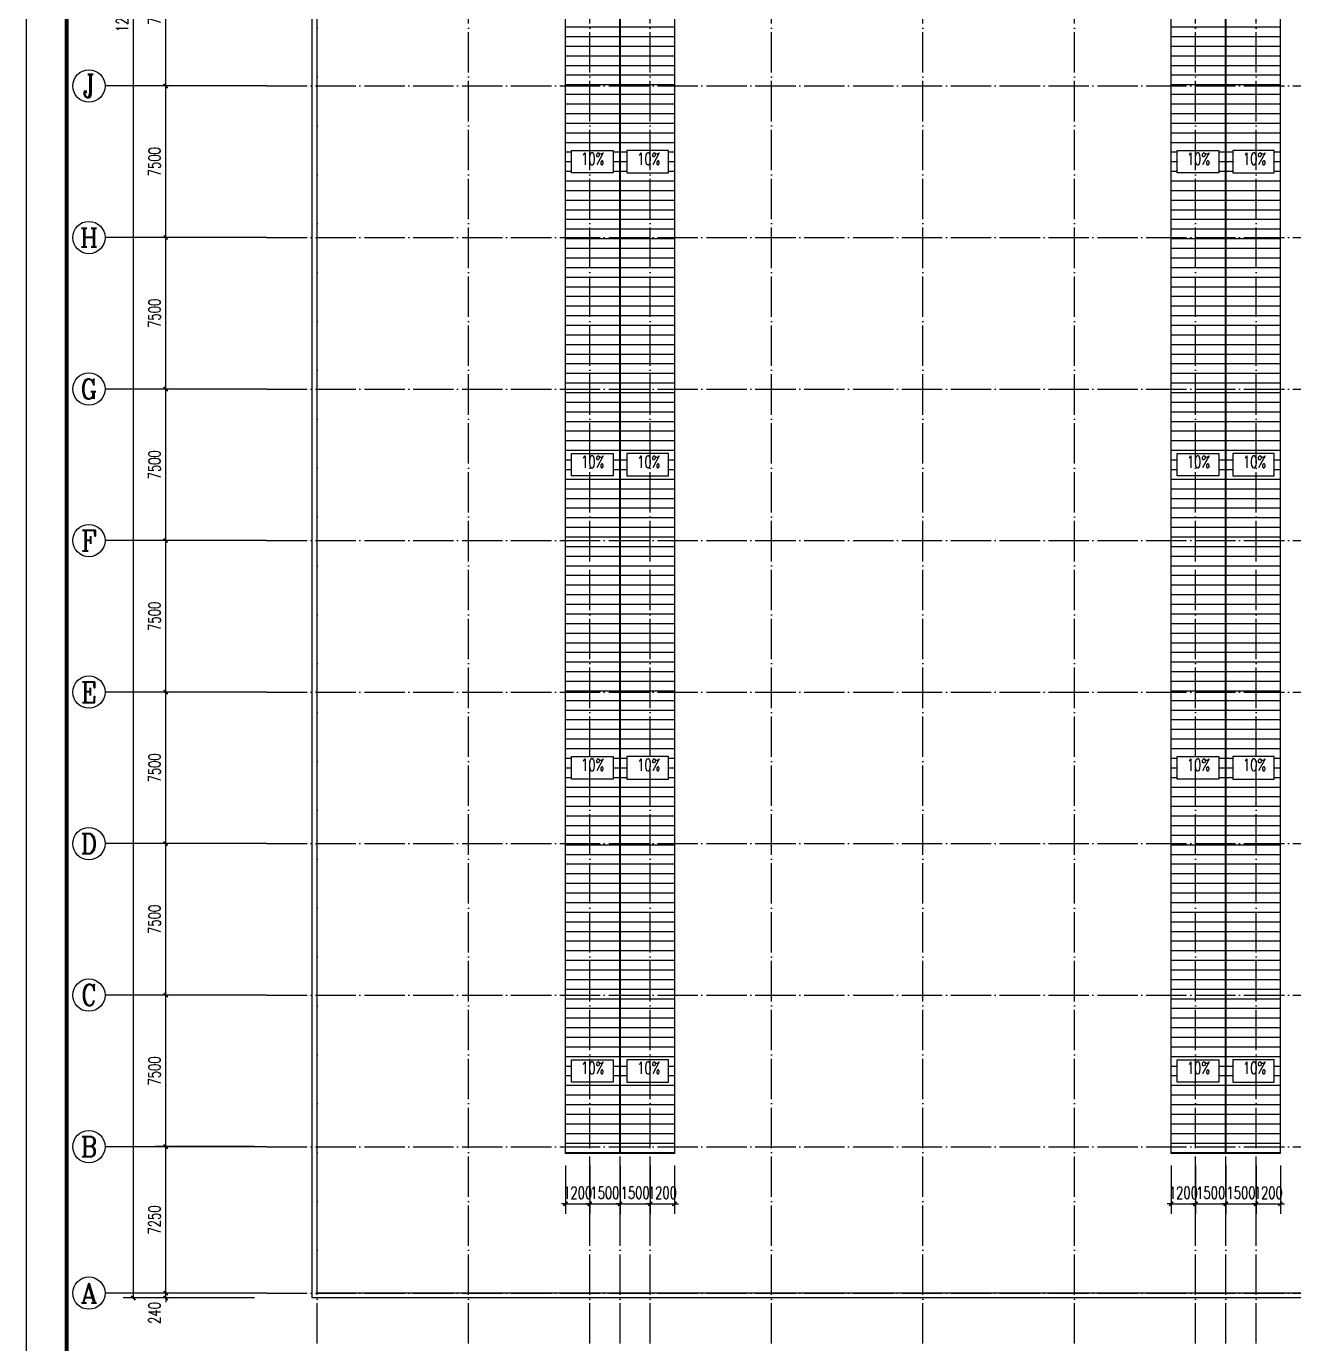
# Model space of a CAD drawing. Extents: x 14095202 to 14511487, y -1430609 to -90420.
# Drawn here: x 14387687 to 14450447, y -983320 to -918118 of the extents above; entities that cross this region are included whole.
import ezdxf
from ezdxf.enums import TextEntityAlignment as Align

# ---------------------------------------------------------------- set-up
doc = ezdxf.new("R2010")
doc.units = 0
doc.header["$LTSCALE"] = 1000
doc.header["$MEASUREMENT"] = 0
doc.linetypes.add('DOTE', pattern=[2.42, 2, -0.2, 0.02, -0.2])
for name, color, linetype in [('AXIS', 3, 'Continuous'), ('AXIS_TEXT', 7, 'Continuous'), ('DOTE', 1, 'DOTE'), ('PUB_DIM', 3, 'Continuous'), ('PUB_TEXT', 7, 'Continuous'), ('TK', 4, 'Continuous'), ('填充', 251, 'Continuous')]:
    doc.layers.add(name, color=color, linetype=linetype)
doc.styles.add('_TCH_AXIS', font='COMPLEX', dxfattribs={"bigfont": 'GBCBIG'})
doc.styles.add('_TCH_DIM', font='SIMPLEX', dxfattribs={"bigfont": 'GBCBIG'})
doc.styles.add('_TCH_DIM_T3', font='SIMPLEX', dxfattribs={"width": 0.705882, "bigfont": 'GBCBIG'})
doc.styles.add('COMPLEX', font='COMPLEX')
doc.dimstyles.new('_TCH_ARCH&&200', dxfattribs={"dimtxt": 595, "dimasz": 200, "dimexe": 500, "dimexo": 600, "dimgap": 252.5, "dimtad": 1, "dimdec": 0, "dimzin": 0, "dimdsep": 46, "dimtxsty": '_TCH_DIM_T3', "dimblk": 'ARCHTICK', "dimcen": 0.09, "dimclrt": 7, "dimazin": 2, "dimtfac": 1, "dimtdec": 0, "dimtix": 1, "dimtmove": 2, "dimatfit": 3, "dimfxl": 0, "dimtolj": 1, "dimtzin": 0, "dimarcsym": 0})

# ---------------------------------------------------------------- blocks, each defined once
blk = doc.blocks.new('GeYuanFrame_66427483', base_point=(20.09, 4.53))
at = {"layer": 'TK'}
blk.add_lwpolyline([(20.09, 4.53), (20.09, 598.53), (1071.09, 598.53), (1071.09, 4.53)], close=True, dxfattribs=at)
at = {"layer": 'TK', "const_width": 1}
blk.add_lwpolyline([(45.09, 588.53), (1061.09, 588.53), (1061.09, 14.53), (45.09, 14.53)], close=True, dxfattribs=at)
blk = doc.blocks.new('_AXISO')
blk.add_circle((0, 0), 0.5)
at = {"layer": 'AXIS_TEXT', "style": 'COMPLEX', "width": 1.041667}
blk.add_attdef('A', text='', height=0.56, dxfattribs=at).set_placement((-0.25, -0.28), (0.25, -0.28), align=Align.FIT)
blk = doc.blocks.new('_ArchTick')
at = {"color": 0, "linetype": 'ByBlock', "const_width": 0.4}
blk.add_lwpolyline([(-0.5, -0.5), (0.5, 0.5)], dxfattribs=at)
blk = doc.blocks.new('*D739')
at = {"layer": 'AXIS', "color": 0, "lineweight": -2}
for p, q in [((14398987, -853580), (14392487, -853580)), ((14392987, -981060), (14392987, -853580)), ((14398987, -981060), (14392487, -981060))]:
    blk.add_line(p, q, dxfattribs=at)
at = {"layer": 'Defpoints', "color": 0}
for p in [(14392987, -853580), (14399587, -853580), (14399587, -981060)]:
    blk.add_point(p, dxfattribs=at)
at = {"layer": 'AXIS', "color": 0, "lineweight": -2, "xscale": 200, "yscale": 200, "zscale": 200}
for p, rotation in [((14392987, -853580), 90), ((14392987, -981060), 270)]:
    blk.add_blockref('_ArchTick', p, dxfattribs=dict(at, rotation=rotation))
at = {"layer": 'AXIS', "color": 7, "insert": (14392437, -917320), "char_height": 595, "attachment_point": 5, "rotation": 90, "style": '_TCH_DIM_T3'}
blk.add_mtext('\\A1;127480', dxfattribs=at)
blk = doc.blocks.new('*D740')
at = {"layer": 'AXIS', "color": 0, "lineweight": -2}
for p, q in [((14394587, -980820), (14394587, -980620)), ((14398987, -980820), (14394087, -980820)), ((14398987, -981060), (14394087, -981060)), ((14394587, -981060), (14394587, -980820)), ((14394587, -981060), (14394587, -981260))]:
    blk.add_line(p, q, dxfattribs=at)
at = {"layer": 'Defpoints', "color": 0}
for p in [(14394587, -980820), (14399587, -980820), (14399587, -981060)]:
    blk.add_point(p, dxfattribs=at)
at = {"layer": 'AXIS', "color": 0, "lineweight": -2, "xscale": 200, "yscale": 200, "zscale": 200}
for p, rotation in [((14394587, -980820), 270), ((14394587, -981060), 90)]:
    blk.add_blockref('_ArchTick', p, dxfattribs=dict(at, rotation=rotation))
at = {"layer": 'AXIS', "color": 7, "insert": (14394037, -981800), "char_height": 595, "attachment_point": 5, "rotation": 90, "style": '_TCH_DIM_T3'}
blk.add_mtext('\\A1;240', dxfattribs=at)
blk = doc.blocks.new('*D741')
at = {"layer": 'AXIS', "color": 0, "lineweight": -2}
for p, q in [((14398987, -973570), (14394087, -973570)), ((14394587, -980820), (14394587, -973570)), ((14398987, -980820), (14394087, -980820))]:
    blk.add_line(p, q, dxfattribs=at)
at = {"layer": 'Defpoints', "color": 0}
for p in [(14394587, -973570), (14399587, -973570), (14399587, -980820)]:
    blk.add_point(p, dxfattribs=at)
at = {"layer": 'AXIS', "color": 0, "lineweight": -2, "xscale": 200, "yscale": 200, "zscale": 200}
for p, rotation in [((14394587, -973570), 90), ((14394587, -980820), 270)]:
    blk.add_blockref('_ArchTick', p, dxfattribs=dict(at, rotation=rotation))
at = {"layer": 'AXIS', "color": 7, "insert": (14394037, -977195), "char_height": 595, "attachment_point": 5, "rotation": 90, "style": '_TCH_DIM_T3'}
blk.add_mtext('\\A1;7250', dxfattribs=at)
blk = doc.blocks.new('*D742')
at = {"layer": 'AXIS', "color": 0, "lineweight": -2}
for p, q in [((14398987, -966070), (14394087, -966070)), ((14394587, -973570), (14394587, -966070)), ((14398987, -973570), (14394087, -973570))]:
    blk.add_line(p, q, dxfattribs=at)
at = {"layer": 'Defpoints', "color": 0}
for p in [(14394587, -966070), (14399587, -966070), (14399587, -973570)]:
    blk.add_point(p, dxfattribs=at)
at = {"layer": 'AXIS', "color": 0, "lineweight": -2, "xscale": 200, "yscale": 200, "zscale": 200}
for p, rotation in [((14394587, -966070), 90), ((14394587, -973570), 270)]:
    blk.add_blockref('_ArchTick', p, dxfattribs=dict(at, rotation=rotation))
at = {"layer": 'AXIS', "color": 7, "insert": (14394037, -969820), "char_height": 595, "attachment_point": 5, "rotation": 90, "style": '_TCH_DIM_T3'}
blk.add_mtext('\\A1;7500', dxfattribs=at)
blk = doc.blocks.new('*D743')
at = {"layer": 'AXIS', "color": 0, "lineweight": -2}
for p, q in [((14398987, -958570), (14394087, -958570)), ((14394587, -966070), (14394587, -958570)), ((14398987, -966070), (14394087, -966070))]:
    blk.add_line(p, q, dxfattribs=at)
at = {"layer": 'Defpoints', "color": 0}
for p in [(14394587, -958570), (14399587, -958570), (14399587, -966070)]:
    blk.add_point(p, dxfattribs=at)
at = {"layer": 'AXIS', "color": 0, "lineweight": -2, "xscale": 200, "yscale": 200, "zscale": 200}
for p, rotation in [((14394587, -958570), 90), ((14394587, -966070), 270)]:
    blk.add_blockref('_ArchTick', p, dxfattribs=dict(at, rotation=rotation))
at = {"layer": 'AXIS', "color": 7, "insert": (14394037, -962320), "char_height": 595, "attachment_point": 5, "rotation": 90, "style": '_TCH_DIM_T3'}
blk.add_mtext('\\A1;7500', dxfattribs=at)
blk = doc.blocks.new('*D744')
at = {"layer": 'AXIS', "color": 0, "lineweight": -2}
for p, q in [((14398987, -951070), (14394087, -951070)), ((14394587, -958570), (14394587, -951070)), ((14398987, -958570), (14394087, -958570))]:
    blk.add_line(p, q, dxfattribs=at)
at = {"layer": 'Defpoints', "color": 0}
for p in [(14394587, -951070), (14399587, -951070), (14399587, -958570)]:
    blk.add_point(p, dxfattribs=at)
at = {"layer": 'AXIS', "color": 0, "lineweight": -2, "xscale": 200, "yscale": 200, "zscale": 200}
for p, rotation in [((14394587, -951070), 90), ((14394587, -958570), 270)]:
    blk.add_blockref('_ArchTick', p, dxfattribs=dict(at, rotation=rotation))
at = {"layer": 'AXIS', "color": 7, "insert": (14394037, -954820), "char_height": 595, "attachment_point": 5, "rotation": 90, "style": '_TCH_DIM_T3'}
blk.add_mtext('\\A1;7500', dxfattribs=at)
blk = doc.blocks.new('*D745')
at = {"layer": 'AXIS', "color": 0, "lineweight": -2}
for p, q in [((14398987, -943570), (14394087, -943570)), ((14394587, -951070), (14394587, -943570)), ((14398987, -951070), (14394087, -951070))]:
    blk.add_line(p, q, dxfattribs=at)
at = {"layer": 'Defpoints', "color": 0}
for p in [(14394587, -943570), (14399587, -943570), (14399587, -951070)]:
    blk.add_point(p, dxfattribs=at)
at = {"layer": 'AXIS', "color": 0, "lineweight": -2, "xscale": 200, "yscale": 200, "zscale": 200}
for p, rotation in [((14394587, -943570), 90), ((14394587, -951070), 270)]:
    blk.add_blockref('_ArchTick', p, dxfattribs=dict(at, rotation=rotation))
at = {"layer": 'AXIS', "color": 7, "insert": (14394037, -947320), "char_height": 595, "attachment_point": 5, "rotation": 90, "style": '_TCH_DIM_T3'}
blk.add_mtext('\\A1;7500', dxfattribs=at)
blk = doc.blocks.new('*D746')
at = {"layer": 'AXIS', "color": 0, "lineweight": -2}
for p, q in [((14398987, -936070), (14394087, -936070)), ((14394587, -943570), (14394587, -936070)), ((14398987, -943570), (14394087, -943570))]:
    blk.add_line(p, q, dxfattribs=at)
at = {"layer": 'Defpoints', "color": 0}
for p in [(14394587, -936070), (14399587, -936070), (14399587, -943570)]:
    blk.add_point(p, dxfattribs=at)
at = {"layer": 'AXIS', "color": 0, "lineweight": -2, "xscale": 200, "yscale": 200, "zscale": 200}
for p, rotation in [((14394587, -936070), 90), ((14394587, -943570), 270)]:
    blk.add_blockref('_ArchTick', p, dxfattribs=dict(at, rotation=rotation))
at = {"layer": 'AXIS', "color": 7, "insert": (14394037, -939820), "char_height": 595, "attachment_point": 5, "rotation": 90, "style": '_TCH_DIM_T3'}
blk.add_mtext('\\A1;7500', dxfattribs=at)
blk = doc.blocks.new('*D747')
at = {"layer": 'AXIS', "color": 0, "lineweight": -2}
for p, q in [((14398987, -928570), (14394087, -928570)), ((14394587, -936070), (14394587, -928570)), ((14398987, -936070), (14394087, -936070))]:
    blk.add_line(p, q, dxfattribs=at)
at = {"layer": 'Defpoints', "color": 0}
for p in [(14394587, -928570), (14399587, -928570), (14399587, -936070)]:
    blk.add_point(p, dxfattribs=at)
at = {"layer": 'AXIS', "color": 0, "lineweight": -2, "xscale": 200, "yscale": 200, "zscale": 200}
for p, rotation in [((14394587, -928570), 90), ((14394587, -936070), 270)]:
    blk.add_blockref('_ArchTick', p, dxfattribs=dict(at, rotation=rotation))
at = {"layer": 'AXIS', "color": 7, "insert": (14394037, -932320), "char_height": 595, "attachment_point": 5, "rotation": 90, "style": '_TCH_DIM_T3'}
blk.add_mtext('\\A1;7500', dxfattribs=at)
blk = doc.blocks.new('*D748')
at = {"layer": 'AXIS', "color": 0, "lineweight": -2}
for p, q in [((14398987, -921070), (14394087, -921070)), ((14394587, -928570), (14394587, -921070)), ((14398987, -928570), (14394087, -928570))]:
    blk.add_line(p, q, dxfattribs=at)
at = {"layer": 'Defpoints', "color": 0}
for p in [(14394587, -921070), (14399587, -921070), (14399587, -928570)]:
    blk.add_point(p, dxfattribs=at)
at = {"layer": 'AXIS', "color": 0, "lineweight": -2, "xscale": 200, "yscale": 200, "zscale": 200}
for p, rotation in [((14394587, -921070), 90), ((14394587, -928570), 270)]:
    blk.add_blockref('_ArchTick', p, dxfattribs=dict(at, rotation=rotation))
at = {"layer": 'AXIS', "color": 7, "insert": (14394037, -924820), "char_height": 595, "attachment_point": 5, "rotation": 90, "style": '_TCH_DIM_T3'}
blk.add_mtext('\\A1;7500', dxfattribs=at)
blk = doc.blocks.new('*D749')
at = {"layer": 'AXIS', "color": 0, "lineweight": -2}
for p, q in [((14398987, -913570), (14394087, -913570)), ((14394587, -921070), (14394587, -913570)), ((14398987, -921070), (14394087, -921070))]:
    blk.add_line(p, q, dxfattribs=at)
at = {"layer": 'Defpoints', "color": 0}
for p in [(14394587, -913570), (14399587, -913570), (14399587, -921070)]:
    blk.add_point(p, dxfattribs=at)
at = {"layer": 'AXIS', "color": 0, "lineweight": -2, "xscale": 200, "yscale": 200, "zscale": 200}
for p, rotation in [((14394587, -913570), 90), ((14394587, -921070), 270)]:
    blk.add_blockref('_ArchTick', p, dxfattribs=dict(at, rotation=rotation))
at = {"layer": 'AXIS', "color": 7, "insert": (14394037, -917320), "char_height": 595, "attachment_point": 5, "rotation": 90, "style": '_TCH_DIM_T3'}
blk.add_mtext('\\A1;7500', dxfattribs=at)
blk = doc.blocks.new('*D800')
at = {"layer": 'AXIS', "color": 0, "lineweight": -2}
for p, q in [((14414387, -974500), (14414387, -976900)), ((14415587, -974500), (14415587, -976900)), ((14414387, -976400), (14414187, -976400)), ((14414387, -976400), (14415587, -976400)), ((14415587, -976400), (14415787, -976400))]:
    blk.add_line(p, q, dxfattribs=at)
at = {"layer": 'Defpoints', "color": 0}
for p in [(14414387, -973900), (14415587, -973900), (14415587, -976400)]:
    blk.add_point(p, dxfattribs=at)
at = {"layer": 'AXIS', "color": 0, "lineweight": -2, "xscale": 200, "yscale": 200, "zscale": 200}
blk.add_blockref('_ArchTick', (14414387, -976400), dxfattribs=at)
at = {"layer": 'AXIS', "color": 0, "lineweight": -2, "xscale": 200, "yscale": 200, "zscale": 200, "rotation": 180}
blk.add_blockref('_ArchTick', (14415587, -976400), dxfattribs=at)
at = {"layer": 'AXIS', "color": 7, "insert": (14414987, -975850), "char_height": 595, "attachment_point": 5, "style": '_TCH_DIM_T3'}
blk.add_mtext('\\A1;1200', dxfattribs=at)
blk = doc.blocks.new('*D801')
at = {"layer": 'AXIS', "color": 0, "lineweight": -2}
for p, q in [((14415587, -974500), (14415587, -976900)), ((14417087, -974500), (14417087, -976900)), ((14415587, -976400), (14415387, -976400)), ((14415587, -976400), (14417087, -976400)), ((14417087, -976400), (14417287, -976400))]:
    blk.add_line(p, q, dxfattribs=at)
at = {"layer": 'Defpoints', "color": 0}
for p in [(14415587, -973900), (14417087, -973900), (14417087, -976400)]:
    blk.add_point(p, dxfattribs=at)
at = {"layer": 'AXIS', "color": 0, "lineweight": -2, "xscale": 200, "yscale": 200, "zscale": 200}
blk.add_blockref('_ArchTick', (14415587, -976400), dxfattribs=at)
at = {"layer": 'AXIS', "color": 0, "lineweight": -2, "xscale": 200, "yscale": 200, "zscale": 200, "rotation": 180}
blk.add_blockref('_ArchTick', (14417087, -976400), dxfattribs=at)
at = {"layer": 'AXIS', "color": 7, "insert": (14416337, -975850), "char_height": 595, "attachment_point": 5, "style": '_TCH_DIM_T3'}
blk.add_mtext('\\A1;1500', dxfattribs=at)
blk = doc.blocks.new('*D802')
at = {"layer": 'AXIS', "color": 0, "lineweight": -2}
for p, q in [((14417087, -974500), (14417087, -976900)), ((14418587, -974500), (14418587, -976900)), ((14417087, -976400), (14416887, -976400)), ((14417087, -976400), (14418587, -976400)), ((14418587, -976400), (14418787, -976400))]:
    blk.add_line(p, q, dxfattribs=at)
at = {"layer": 'Defpoints', "color": 0}
for p in [(14417087, -973900), (14418587, -973900), (14418587, -976400)]:
    blk.add_point(p, dxfattribs=at)
at = {"layer": 'AXIS', "color": 0, "lineweight": -2, "xscale": 200, "yscale": 200, "zscale": 200}
blk.add_blockref('_ArchTick', (14417087, -976400), dxfattribs=at)
at = {"layer": 'AXIS', "color": 0, "lineweight": -2, "xscale": 200, "yscale": 200, "zscale": 200, "rotation": 180}
blk.add_blockref('_ArchTick', (14418587, -976400), dxfattribs=at)
at = {"layer": 'AXIS', "color": 7, "insert": (14417837, -975850), "char_height": 595, "attachment_point": 5, "style": '_TCH_DIM_T3'}
blk.add_mtext('\\A1;1500', dxfattribs=at)
blk = doc.blocks.new('*D803')
at = {"layer": 'AXIS', "color": 0, "lineweight": -2}
for p, q in [((14418587, -974500), (14418587, -976900)), ((14419787, -974500), (14419787, -976900)), ((14418587, -976400), (14418387, -976400)), ((14418587, -976400), (14419787, -976400)), ((14419787, -976400), (14419987, -976400))]:
    blk.add_line(p, q, dxfattribs=at)
at = {"layer": 'Defpoints', "color": 0}
for p in [(14418587, -973900), (14419787, -973900), (14419787, -976400)]:
    blk.add_point(p, dxfattribs=at)
at = {"layer": 'AXIS', "color": 0, "lineweight": -2, "xscale": 200, "yscale": 200, "zscale": 200}
blk.add_blockref('_ArchTick', (14418587, -976400), dxfattribs=at)
at = {"layer": 'AXIS', "color": 0, "lineweight": -2, "xscale": 200, "yscale": 200, "zscale": 200, "rotation": 180}
blk.add_blockref('_ArchTick', (14419787, -976400), dxfattribs=at)
at = {"layer": 'AXIS', "color": 7, "insert": (14419187, -975850), "char_height": 595, "attachment_point": 5, "style": '_TCH_DIM_T3'}
blk.add_mtext('\\A1;1200', dxfattribs=at)
blk = doc.blocks.new('*D808')
at = {"layer": 'AXIS', "color": 0, "lineweight": -2}
for p, q in [((14444387, -974500), (14444387, -976900)), ((14445587, -974500), (14445587, -976900)), ((14444387, -976400), (14444187, -976400)), ((14444387, -976400), (14445587, -976400)), ((14445587, -976400), (14445787, -976400))]:
    blk.add_line(p, q, dxfattribs=at)
at = {"layer": 'Defpoints', "color": 0}
for p in [(14444387, -973900), (14445587, -973900), (14445587, -976400)]:
    blk.add_point(p, dxfattribs=at)
at = {"layer": 'AXIS', "color": 0, "lineweight": -2, "xscale": 200, "yscale": 200, "zscale": 200}
blk.add_blockref('_ArchTick', (14444387, -976400), dxfattribs=at)
at = {"layer": 'AXIS', "color": 0, "lineweight": -2, "xscale": 200, "yscale": 200, "zscale": 200, "rotation": 180}
blk.add_blockref('_ArchTick', (14445587, -976400), dxfattribs=at)
at = {"layer": 'AXIS', "color": 7, "insert": (14444987, -975850), "char_height": 595, "attachment_point": 5, "style": '_TCH_DIM_T3'}
blk.add_mtext('\\A1;1200', dxfattribs=at)
blk = doc.blocks.new('*D809')
at = {"layer": 'AXIS', "color": 0, "lineweight": -2}
for p, q in [((14445587, -974500), (14445587, -976900)), ((14447087, -974500), (14447087, -976900)), ((14445587, -976400), (14445387, -976400)), ((14445587, -976400), (14447087, -976400)), ((14447087, -976400), (14447287, -976400))]:
    blk.add_line(p, q, dxfattribs=at)
at = {"layer": 'Defpoints', "color": 0}
for p in [(14445587, -973900), (14447087, -973900), (14447087, -976400)]:
    blk.add_point(p, dxfattribs=at)
at = {"layer": 'AXIS', "color": 0, "lineweight": -2, "xscale": 200, "yscale": 200, "zscale": 200}
blk.add_blockref('_ArchTick', (14445587, -976400), dxfattribs=at)
at = {"layer": 'AXIS', "color": 0, "lineweight": -2, "xscale": 200, "yscale": 200, "zscale": 200, "rotation": 180}
blk.add_blockref('_ArchTick', (14447087, -976400), dxfattribs=at)
at = {"layer": 'AXIS', "color": 7, "insert": (14446337, -975850), "char_height": 595, "attachment_point": 5, "style": '_TCH_DIM_T3'}
blk.add_mtext('\\A1;1500', dxfattribs=at)
blk = doc.blocks.new('*D810')
at = {"layer": 'AXIS', "color": 0, "lineweight": -2}
for p, q in [((14447087, -974500), (14447087, -976900)), ((14448587, -974500), (14448587, -976900)), ((14447087, -976400), (14446887, -976400)), ((14447087, -976400), (14448587, -976400)), ((14448587, -976400), (14448787, -976400))]:
    blk.add_line(p, q, dxfattribs=at)
at = {"layer": 'Defpoints', "color": 0}
for p in [(14447087, -973900), (14448587, -973900), (14448587, -976400)]:
    blk.add_point(p, dxfattribs=at)
at = {"layer": 'AXIS', "color": 0, "lineweight": -2, "xscale": 200, "yscale": 200, "zscale": 200}
blk.add_blockref('_ArchTick', (14447087, -976400), dxfattribs=at)
at = {"layer": 'AXIS', "color": 0, "lineweight": -2, "xscale": 200, "yscale": 200, "zscale": 200, "rotation": 180}
blk.add_blockref('_ArchTick', (14448587, -976400), dxfattribs=at)
at = {"layer": 'AXIS', "color": 7, "insert": (14447837, -975850), "char_height": 595, "attachment_point": 5, "style": '_TCH_DIM_T3'}
blk.add_mtext('\\A1;1500', dxfattribs=at)
blk = doc.blocks.new('*D811')
at = {"layer": 'AXIS', "color": 0, "lineweight": -2}
for p, q in [((14448587, -974500), (14448587, -976900)), ((14449787, -974500), (14449787, -976900)), ((14448587, -976400), (14448387, -976400)), ((14448587, -976400), (14449787, -976400)), ((14449787, -976400), (14449987, -976400))]:
    blk.add_line(p, q, dxfattribs=at)
at = {"layer": 'Defpoints', "color": 0}
for p in [(14448587, -973900), (14449787, -973900), (14449787, -976400)]:
    blk.add_point(p, dxfattribs=at)
at = {"layer": 'AXIS', "color": 0, "lineweight": -2, "xscale": 200, "yscale": 200, "zscale": 200}
blk.add_blockref('_ArchTick', (14448587, -976400), dxfattribs=at)
at = {"layer": 'AXIS', "color": 0, "lineweight": -2, "xscale": 200, "yscale": 200, "zscale": 200, "rotation": 180}
blk.add_blockref('_ArchTick', (14449787, -976400), dxfattribs=at)
at = {"layer": 'AXIS', "color": 7, "insert": (14449187, -975850), "char_height": 595, "attachment_point": 5, "style": '_TCH_DIM_T3'}
blk.add_mtext('\\A1;1200', dxfattribs=at)

msp = doc.modelspace()

# ---------------------------------------------------------------- hatches: boundary and pattern name
at = {"layer": '填充', "ltscale": 0.5}
h = msp.add_hatch(dxfattribs=at)
h.set_pattern_fill('ANSI31', color=256, scale=300, angle=315, style=0)
h.set_pattern_definition([(0, (-320629.66, -215200), (1e-13, 476.25), [])])
h.paths.add_polyline_path([(14419786.9, -860740.3), (14417086.9, -860740.3), (14417086.9, -973900.3), (14419786.9, -973900.3)])
h.paths.add_polyline_path([(14419488.1, -954266.4), (14419488.1, -955374.3), (14417431.1, -955374.3), (14417431.1, -954266.4)], flags=16)
h.paths.add_polyline_path([(14417431.1, -940374.3), (14417431.1, -939266.4), (14419488.1, -939266.4), (14419488.1, -940374.3)], flags=16)
h.paths.add_polyline_path([(14419488.1, -969266.4), (14419488.1, -970374.3), (14417431.1, -970374.3), (14417431.1, -969266.4)], flags=16)
h.paths.add_polyline_path([(14417431.1, -925374.3), (14417431.1, -924266.4), (14419488.1, -924266.4), (14419488.1, -925374.3)], flags=16)
h.paths.add_polyline_path([(14417431.1, -910374.3), (14417431.1, -909266.4), (14419488.1, -909266.4), (14419488.1, -910374.3)], flags=16)
h.paths.add_polyline_path([(14417431.1, -895374.3), (14417431.1, -894266.4), (14419488.1, -894266.4), (14419488.1, -895374.3)], flags=16)
h.paths.add_polyline_path([(14417431.1, -880374.3), (14417431.1, -879266.4), (14419488.1, -879266.4), (14419488.1, -880374.3)], flags=16)
h.paths.add_polyline_path([(14417431.1, -865374.3), (14417431.1, -864266.4), (14419488.1, -864266.4), (14419488.1, -865374.3)], flags=16)
h.paths.add_polyline_path([(14417086.9, -860740.3), (14414386.9, -860740.3), (14414386.9, -973900.3), (14417086.9, -973900.3)])
h.paths.add_polyline_path([(14416742.6, -954266.4), (14416742.6, -955374.3), (14414685.6, -955374.3), (14414685.6, -954266.4)], flags=16)
h.paths.add_polyline_path([(14414685.6, -940374.3), (14414685.6, -939266.4), (14416742.6, -939266.4), (14416742.6, -940374.3)], flags=16)
h.paths.add_polyline_path([(14416742.6, -969266.4), (14416742.6, -970374.3), (14414685.6, -970374.3), (14414685.6, -969266.4)], flags=16)
h.paths.add_polyline_path([(14414685.6, -925374.3), (14414685.6, -924266.4), (14416742.6, -924266.4), (14416742.6, -925374.3)], flags=16)
h.paths.add_polyline_path([(14414685.6, -910374.3), (14414685.6, -909266.4), (14416742.6, -909266.4), (14416742.6, -910374.3)], flags=16)
h.paths.add_polyline_path([(14414685.6, -895374.3), (14414685.6, -894266.4), (14416742.6, -894266.4), (14416742.6, -895374.3)], flags=16)
h.paths.add_polyline_path([(14414685.6, -880374.3), (14414685.6, -879266.4), (14416742.6, -879266.4), (14416742.6, -880374.3)], flags=16)
h.paths.add_polyline_path([(14414685.6, -865374.3), (14414685.6, -864266.4), (14416742.6, -864266.4), (14416742.6, -865374.3)], flags=16)
h.paths.add_polyline_path([(14417786, -970121.9), (14419163.5, -970121.9), (14419163.5, -969229.4), (14417786, -969229.4)], flags=24)
h.paths.add_polyline_path([(14417786, -955121.9), (14419163.5, -955121.9), (14419163.5, -954229.4), (14417786, -954229.4)], flags=24)
h.paths.add_polyline_path([(14417786, -940121.9), (14419163.5, -940121.9), (14419163.5, -939229.4), (14417786, -939229.4)], flags=24)
h.paths.add_polyline_path([(14417786, -925121.9), (14419163.5, -925121.9), (14419163.5, -924229.4), (14417786, -924229.4)], flags=24)
h.paths.add_polyline_path([(14417786, -910121.9), (14419163.5, -910121.9), (14419163.5, -909229.4), (14417786, -909229.4)], flags=24)
h.paths.add_polyline_path([(14417786, -895121.9), (14419163.5, -895121.9), (14419163.5, -894229.4), (14417786, -894229.4)], flags=24)
h.paths.add_polyline_path([(14417786, -880121.9), (14419163.5, -880121.9), (14419163.5, -879229.4), (14417786, -879229.4)], flags=24)
h.paths.add_polyline_path([(14417786, -865121.9), (14419163.5, -865121.9), (14419163.5, -864229.4), (14417786, -864229.4)], flags=24)
h.paths.add_polyline_path([(14415010.2, -970121.9), (14416387.7, -970121.9), (14416387.7, -969229.4), (14415010.2, -969229.4)], flags=24)
h.paths.add_polyline_path([(14415010.2, -955121.9), (14416387.7, -955121.9), (14416387.7, -954229.4), (14415010.2, -954229.4)], flags=24)
h.paths.add_polyline_path([(14415010.2, -940121.9), (14416387.7, -940121.9), (14416387.7, -939229.4), (14415010.2, -939229.4)], flags=24)
h.paths.add_polyline_path([(14415010.2, -925121.9), (14416387.7, -925121.9), (14416387.7, -924229.4), (14415010.2, -924229.4)], flags=24)
h.paths.add_polyline_path([(14415010.2, -910121.9), (14416387.7, -910121.9), (14416387.7, -909229.4), (14415010.2, -909229.4)], flags=24)
h.paths.add_polyline_path([(14415010.2, -895121.9), (14416387.7, -895121.9), (14416387.7, -894229.4), (14415010.2, -894229.4)], flags=24)
h.paths.add_polyline_path([(14415010.2, -880121.9), (14416387.7, -880121.9), (14416387.7, -879229.4), (14415010.2, -879229.4)], flags=24)
h.paths.add_polyline_path([(14415010.2, -865121.9), (14416387.7, -865121.9), (14416387.7, -864229.4), (14415010.2, -864229.4)], flags=24)
h = msp.add_hatch(dxfattribs=at)
h.set_pattern_fill('ANSI31', color=256, scale=300, angle=315, style=0)
h.set_pattern_definition([(0, (-290629.66, -215200), (1e-13, 476.25), [])])
h.paths.add_polyline_path([(14449786.9, -860740.3), (14447086.9, -860740.3), (14447086.9, -973900.3), (14449786.9, -973900.3)])
h.paths.add_polyline_path([(14449488.1, -954266.4), (14449488.1, -955374.3), (14447431.1, -955374.3), (14447431.1, -954266.4)], flags=16)
h.paths.add_polyline_path([(14447431.1, -940374.3), (14447431.1, -939266.4), (14449488.1, -939266.4), (14449488.1, -940374.3)], flags=16)
h.paths.add_polyline_path([(14449488.1, -969266.4), (14449488.1, -970374.3), (14447431.1, -970374.3), (14447431.1, -969266.4)], flags=16)
h.paths.add_polyline_path([(14447431.1, -925374.3), (14447431.1, -924266.4), (14449488.1, -924266.4), (14449488.1, -925374.3)], flags=16)
h.paths.add_polyline_path([(14447431.1, -910374.3), (14447431.1, -909266.4), (14449488.1, -909266.4), (14449488.1, -910374.3)], flags=16)
h.paths.add_polyline_path([(14447431.1, -895374.3), (14447431.1, -894266.4), (14449488.1, -894266.4), (14449488.1, -895374.3)], flags=16)
h.paths.add_polyline_path([(14447431.1, -880374.3), (14447431.1, -879266.4), (14449488.1, -879266.4), (14449488.1, -880374.3)], flags=16)
h.paths.add_polyline_path([(14447431.1, -865374.3), (14447431.1, -864266.4), (14449488.1, -864266.4), (14449488.1, -865374.3)], flags=16)
h.paths.add_polyline_path([(14447086.9, -860740.3), (14444386.9, -860740.3), (14444386.9, -973900.3), (14447086.9, -973900.3)])
h.paths.add_polyline_path([(14446742.6, -954266.4), (14446742.6, -955374.3), (14444685.6, -955374.3), (14444685.6, -954266.4)], flags=16)
h.paths.add_polyline_path([(14444685.6, -940374.3), (14444685.6, -939266.4), (14446742.6, -939266.4), (14446742.6, -940374.3)], flags=16)
h.paths.add_polyline_path([(14446742.6, -969266.4), (14446742.6, -970374.3), (14444685.6, -970374.3), (14444685.6, -969266.4)], flags=16)
h.paths.add_polyline_path([(14444685.6, -925374.3), (14444685.6, -924266.4), (14446742.6, -924266.4), (14446742.6, -925374.3)], flags=16)
h.paths.add_polyline_path([(14444685.6, -910374.3), (14444685.6, -909266.4), (14446742.6, -909266.4), (14446742.6, -910374.3)], flags=16)
h.paths.add_polyline_path([(14444685.6, -895374.3), (14444685.6, -894266.4), (14446742.6, -894266.4), (14446742.6, -895374.3)], flags=16)
h.paths.add_polyline_path([(14444685.6, -880374.3), (14444685.6, -879266.4), (14446742.6, -879266.4), (14446742.6, -880374.3)], flags=16)
h.paths.add_polyline_path([(14444685.6, -865374.3), (14444685.6, -864266.4), (14446742.6, -864266.4), (14446742.6, -865374.3)], flags=16)
h.paths.add_polyline_path([(14447786, -970121.9), (14449163.5, -970121.9), (14449163.5, -969229.4), (14447786, -969229.4)], flags=24)
h.paths.add_polyline_path([(14447786, -955121.9), (14449163.5, -955121.9), (14449163.5, -954229.4), (14447786, -954229.4)], flags=24)
h.paths.add_polyline_path([(14447786, -940121.9), (14449163.5, -940121.9), (14449163.5, -939229.4), (14447786, -939229.4)], flags=24)
h.paths.add_polyline_path([(14447786, -925121.9), (14449163.5, -925121.9), (14449163.5, -924229.4), (14447786, -924229.4)], flags=24)
h.paths.add_polyline_path([(14447786, -910121.9), (14449163.5, -910121.9), (14449163.5, -909229.4), (14447786, -909229.4)], flags=24)
h.paths.add_polyline_path([(14447786, -895121.9), (14449163.5, -895121.9), (14449163.5, -894229.4), (14447786, -894229.4)], flags=24)
h.paths.add_polyline_path([(14447786, -880121.9), (14449163.5, -880121.9), (14449163.5, -879229.4), (14447786, -879229.4)], flags=24)
h.paths.add_polyline_path([(14447786, -865121.9), (14449163.5, -865121.9), (14449163.5, -864229.4), (14447786, -864229.4)], flags=24)
h.paths.add_polyline_path([(14445010.2, -970121.9), (14446387.7, -970121.9), (14446387.7, -969229.4), (14445010.2, -969229.4)], flags=24)
h.paths.add_polyline_path([(14445010.2, -955121.9), (14446387.7, -955121.9), (14446387.7, -954229.4), (14445010.2, -954229.4)], flags=24)
h.paths.add_polyline_path([(14445010.2, -940121.9), (14446387.7, -940121.9), (14446387.7, -939229.4), (14445010.2, -939229.4)], flags=24)
h.paths.add_polyline_path([(14445010.2, -925121.9), (14446387.7, -925121.9), (14446387.7, -924229.4), (14445010.2, -924229.4)], flags=24)
h.paths.add_polyline_path([(14445010.2, -910121.9), (14446387.7, -910121.9), (14446387.7, -909229.4), (14445010.2, -909229.4)], flags=24)
h.paths.add_polyline_path([(14445010.2, -895121.9), (14446387.7, -895121.9), (14446387.7, -894229.4), (14445010.2, -894229.4)], flags=24)
h.paths.add_polyline_path([(14445010.2, -880121.9), (14446387.7, -880121.9), (14446387.7, -879229.4), (14445010.2, -879229.4)], flags=24)
h.paths.add_polyline_path([(14445010.2, -865121.9), (14446387.7, -865121.9), (14446387.7, -864229.4), (14445010.2, -864229.4)], flags=24)

# ---------------------------------------------------------------- linework, layer by layer
for points in [[(14401846.9, -853580.3), (14492326.9, -853580.3), (14492326.9, -981060.3), (14401846.9, -981060.3)], [(14402086.9, -853820.3), (14492086.9, -853820.3), (14492086.9, -980820.3), (14402086.9, -980820.3)], [(14414685.6, -925374.3), (14414685.6, -924266.4), (14416742.6, -924266.4), (14416742.6, -925374.3)], [(14419488.1, -925374.3), (14419488.1, -924266.4), (14417431.1, -924266.4), (14417431.1, -925374.3)], [(14444685.6, -925374.3), (14444685.6, -924266.4), (14446742.6, -924266.4), (14446742.6, -925374.3)], [(14449488.1, -925374.3), (14449488.1, -924266.4), (14447431.1, -924266.4), (14447431.1, -925374.3)], [(14414685.6, -940374.3), (14414685.6, -939266.4), (14416742.6, -939266.4), (14416742.6, -940374.3)], [(14419488.1, -940374.3), (14419488.1, -939266.4), (14417431.1, -939266.4), (14417431.1, -940374.3)], [(14444685.6, -940374.3), (14444685.6, -939266.4), (14446742.6, -939266.4), (14446742.6, -940374.3)], [(14449488.1, -940374.3), (14449488.1, -939266.4), (14447431.1, -939266.4), (14447431.1, -940374.3)], [(14414685.6, -955374.3), (14414685.6, -954266.4), (14416742.6, -954266.4), (14416742.6, -955374.3)], [(14419488.1, -955374.3), (14419488.1, -954266.4), (14417431.1, -954266.4), (14417431.1, -955374.3)], [(14444685.6, -955374.3), (14444685.6, -954266.4), (14446742.6, -954266.4), (14446742.6, -955374.3)], [(14449488.1, -955374.3), (14449488.1, -954266.4), (14447431.1, -954266.4), (14447431.1, -955374.3)], [(14414685.6, -970374.3), (14414685.6, -969266.4), (14416742.6, -969266.4), (14416742.6, -970374.3)], [(14419488.1, -970374.3), (14419488.1, -969266.4), (14417431.1, -969266.4), (14417431.1, -970374.3)], [(14444685.6, -970374.3), (14444685.6, -969266.4), (14446742.6, -969266.4), (14446742.6, -970374.3)], [(14449488.1, -970374.3), (14449488.1, -969266.4), (14447431.1, -969266.4), (14447431.1, -970374.3)]]:
    msp.add_lwpolyline(points, close=True)
at = {"ltscale": 0.5}
for points in [[(14414386.9, -860740.3), (14419786.9, -860740.3), (14419786.9, -973900.3), (14414386.9, -973900.3)], [(14444386.9, -860740.3), (14449786.9, -860740.3), (14449786.9, -973900.3), (14444386.9, -973900.3)]]:
    msp.add_lwpolyline(points, close=True, dxfattribs=at)
at = {"ltscale": 0.5, "const_width": 100}
for points in [[(14417086.9, -973900.3), (14417086.9, -860740.3)], [(14447086.9, -973900.3), (14447086.9, -860740.3)]]:
    msp.add_lwpolyline(points, dxfattribs=at)
at = {"layer": 'AXIS'}
for p, q in [((14399586.9, -921070.3), (14391586.9, -921070.3)), ((14399586.9, -928570.3), (14391586.9, -928570.3)), ((14399586.9, -936070.3), (14391586.9, -936070.3)), ((14399586.9, -943570.3), (14391586.9, -943570.3)), ((14399586.9, -951070.3), (14391586.9, -951070.3)), ((14399586.9, -958570.3), (14391586.9, -958570.3)), ((14399586.9, -966070.3), (14391586.9, -966070.3)), ((14399586.9, -973570.3), (14391586.9, -973570.3)), ((14399586.9, -980820.3), (14391586.9, -980820.3))]:
    msp.add_line(p, q, dxfattribs=at)
at = {"layer": 'DOTE'}
for p, q in [((14402086.9, -983320.3), (14402086.9, -851320.3)), ((14409586.9, -983320.3), (14409586.9, -851320.3)), ((14415586.9, -983320.3), (14415586.9, -851320.3)), ((14417086.9, -983320.3), (14417086.9, -851320.3)), ((14418586.9, -983320.3), (14418586.9, -851320.3)), ((14424586.9, -983320.3), (14424586.9, -851320.3)), ((14432086.9, -983320.3), (14432086.9, -851320.3)), ((14439586.9, -983320.3), (14439586.9, -851320.3)), ((14445586.9, -983320.3), (14445586.9, -851320.3)), ((14447086.9, -983320.3), (14447086.9, -851320.3)), ((14448586.9, -983320.3), (14448586.9, -851320.3)), ((14399586.9, -921070.3), (14494586.9, -921070.3)), ((14399586.9, -928570.3), (14494586.9, -928570.3)), ((14399586.9, -936070.3), (14494586.9, -936070.3)), ((14399586.9, -943570.3), (14494586.9, -943570.3)), ((14399586.9, -951070.3), (14494586.9, -951070.3)), ((14399586.9, -958570.3), (14494586.9, -958570.3)), ((14399586.9, -966070.3), (14494586.9, -966070.3)), ((14399586.9, -973570.3), (14494586.9, -973570.3)), ((14399586.9, -980820.3), (14494586.9, -980820.3))]:
    msp.add_line(p, q, dxfattribs=at)
at = {"layer": 'PUB_DIM'}
for points in [[(14416436.4, -925183.1, 0, 0, 0), (14415561.4, -925183.1, 160, 0, 0), (14414961.4, -925183.1, 0, 0, 0)], [(14417737.3, -925183.1, 0, 0, 0), (14418612.3, -925183.1, 160, 0, 0), (14419212.3, -925183.1, 0, 0, 0)], [(14446436.4, -925183.1, 0, 0, 0), (14445561.4, -925183.1, 160, 0, 0), (14444961.4, -925183.1, 0, 0, 0)], [(14447737.3, -925183.1, 0, 0, 0), (14448612.3, -925183.1, 160, 0, 0), (14449212.3, -925183.1, 0, 0, 0)], [(14416436.4, -940183.1, 0, 0, 0), (14415561.4, -940183.1, 160, 0, 0), (14414961.4, -940183.1, 0, 0, 0)], [(14417737.3, -940183.1, 0, 0, 0), (14418612.3, -940183.1, 160, 0, 0), (14419212.3, -940183.1, 0, 0, 0)], [(14446436.4, -940183.1, 0, 0, 0), (14445561.4, -940183.1, 160, 0, 0), (14444961.4, -940183.1, 0, 0, 0)], [(14447737.3, -940183.1, 0, 0, 0), (14448612.3, -940183.1, 160, 0, 0), (14449212.3, -940183.1, 0, 0, 0)], [(14416436.4, -955183.1, 0, 0, 0), (14415561.4, -955183.1, 160, 0, 0), (14414961.4, -955183.1, 0, 0, 0)], [(14417737.3, -955183.1, 0, 0, 0), (14418612.3, -955183.1, 160, 0, 0), (14419212.3, -955183.1, 0, 0, 0)], [(14446436.4, -955183.1, 0, 0, 0), (14445561.4, -955183.1, 160, 0, 0), (14444961.4, -955183.1, 0, 0, 0)], [(14447737.3, -955183.1, 0, 0, 0), (14448612.3, -955183.1, 160, 0, 0), (14449212.3, -955183.1, 0, 0, 0)], [(14416436.4, -970183.1, 0, 0, 0), (14415561.4, -970183.1, 160, 0, 0), (14414961.4, -970183.1, 0, 0, 0)], [(14417737.3, -970183.1, 0, 0, 0), (14418612.3, -970183.1, 160, 0, 0), (14419212.3, -970183.1, 0, 0, 0)], [(14446436.4, -970183.1, 0, 0, 0), (14445561.4, -970183.1, 160, 0, 0), (14444961.4, -970183.1, 0, 0, 0)], [(14447737.3, -970183.1, 0, 0, 0), (14448612.3, -970183.1, 160, 0, 0), (14449212.3, -970183.1, 0, 0, 0)]]:
    msp.add_lwpolyline(points, format="xyseb", dxfattribs=at)

# ---------------------------------------------------------------- block references
at = {"xscale": 200, "yscale": 200, "zscale": 200, "rotation": 270}
msp.add_blockref('GeYuanFrame_66427483', (14387686.9, -817720.3), dxfattribs=at)
at = {"layer": 'AXIS'}
ref = msp.add_blockref('_AXISO', (14390786.9, -921070.3), dxfattribs=dict(at, xscale=1600, yscale=1600, zscale=1600))
ref.add_attrib('A', 'J', dxfattribs={"layer": 'AXIS_TEXT', "ltscale": 0.5, "height": 1133.9, "style": '_TCH_AXIS'}).set_placement((14390489.9, -921637.3), (14391083.8, -921637.3), align=Align.FIT)
ref = msp.add_blockref('_AXISO', (14390786.9, -928570.3), dxfattribs=dict(at, xscale=1600, yscale=1600, zscale=1600))
ref.add_attrib('A', 'H', dxfattribs={"layer": 'AXIS_TEXT', "ltscale": 0.5, "height": 926.9, "style": '_TCH_AXIS'}).set_placement((14390345.5, -929033.8), (14391228.2, -929033.8), align=Align.FIT)
ref = msp.add_blockref('_AXISO', (14390786.9, -936070.3), dxfattribs=dict(at, xscale=1600, yscale=1600, zscale=1600))
ref.add_attrib('A', 'G', dxfattribs={"layer": 'AXIS_TEXT', "ltscale": 0.5, "height": 971.8, "style": '_TCH_AXIS'}).set_placement((14390370.3, -936556.3), (14391203.4, -936556.3), align=Align.FIT)
ref = msp.add_blockref('_AXISO', (14390786.9, -943570.3), dxfattribs=dict(at, xscale=1600, yscale=1600, zscale=1600))
ref.add_attrib('A', 'F', dxfattribs={"layer": 'AXIS_TEXT', "ltscale": 0.5, "height": 1018.2, "style": '_TCH_AXIS'}).set_placement((14390399, -944079.4), (14391174.7, -944079.4), align=Align.FIT)
ref = msp.add_blockref('_AXISO', (14390786.9, -951070.3), dxfattribs=dict(at, xscale=1600, yscale=1600, zscale=1600))
ref.add_attrib('A', 'E', dxfattribs={"layer": 'AXIS_TEXT', "ltscale": 0.5, "height": 1018.2, "style": '_TCH_AXIS'}).set_placement((14390399, -951579.4), (14391174.7, -951579.4), align=Align.FIT)
ref = msp.add_blockref('_AXISO', (14390786.9, -958570.3), dxfattribs=dict(at, xscale=1600, yscale=1600, zscale=1600))
ref.add_attrib('A', 'D', dxfattribs={"layer": 'AXIS_TEXT', "ltscale": 0.5, "height": 994.9, "style": '_TCH_AXIS'}).set_placement((14390384.2, -959067.8), (14391189.5, -959067.8), align=Align.FIT)
ref = msp.add_blockref('_AXISO', (14390786.9, -966070.3), dxfattribs=dict(at, xscale=1600, yscale=1600, zscale=1600))
ref.add_attrib('A', 'C', dxfattribs={"layer": 'AXIS_TEXT', "ltscale": 0.5, "height": 1041.6, "style": '_TCH_AXIS'}).set_placement((14390414.9, -966591.1), (14391158.8, -966591.1), align=Align.FIT)
ref = msp.add_blockref('_AXISO', (14390786.9, -973570.3), dxfattribs=dict(at, xscale=1600, yscale=1600, zscale=1600))
ref.add_attrib('A', 'B', dxfattribs={"layer": 'AXIS_TEXT', "ltscale": 0.5, "height": 994.9, "style": '_TCH_AXIS'}).set_placement((14390384.2, -974067.8), (14391189.5, -974067.8), align=Align.FIT)
ref = msp.add_blockref('_AXISO', (14390786.9, -980820.3), dxfattribs=dict(at, xscale=1600, yscale=1600, zscale=1600))
ref.add_attrib('A', 'A', dxfattribs={"layer": 'AXIS_TEXT', "ltscale": 0.5, "height": 971.8, "style": '_TCH_AXIS'}).set_placement((14390370.3, -981306.3), (14391203.4, -981306.3), align=Align.FIT)

# ---------------------------------------------------------------- texts
at = {"layer": 'PUB_TEXT', "style": '_TCH_DIM', "width": 0.705882}
for p in [(14415158.9, -924973.1), (14417934.8, -924973.1), (14445158.9, -924973.1), (14447934.8, -924973.1), (14415158.9, -939973.1), (14417934.8, -939973.1), (14445158.9, -939973.1), (14447934.8, -939973.1), (14415158.9, -954973.1), (14417934.8, -954973.1), (14445158.9, -954973.1), (14447934.8, -954973.1), (14415158.9, -969973.1), (14417934.8, -969973.1), (14445158.9, -969973.1), (14447934.8, -969973.1)]:
    msp.add_text('10%', height=595, dxfattribs=at).set_placement(p)

# ---------------------------------------------------------------- dimensions: what is measured, and where the dimension line sits
at = {"layer": 'AXIS'}
for p1, p2, distance, text, picture, middle in [((14399586.9, -981060.3), (14399586.9, -853580.3), 6600, '127480', '*D739', (14392436.9, -917320.3)), ((14399586.9, -921070.3), (14399586.9, -913570.3), 5000, '7500', '*D749', (14394036.9, -917320.3)), ((14399586.9, -928570.3), (14399586.9, -921070.3), 5000, '7500', '*D748', (14394036.9, -924820.3)), ((14399586.9, -936070.3), (14399586.9, -928570.3), 5000, '7500', '*D747', (14394036.9, -932320.3)), ((14399586.9, -943570.3), (14399586.9, -936070.3), 5000, '7500', '*D746', (14394036.9, -939820.3)), ((14399586.9, -951070.3), (14399586.9, -943570.3), 5000, '7500', '*D745', (14394036.9, -947320.3)), ((14399586.9, -958570.3), (14399586.9, -951070.3), 5000, '7500', '*D744', (14394036.9, -954820.3)), ((14399586.9, -966070.3), (14399586.9, -958570.3), 5000, '7500', '*D743', (14394036.9, -962320.3)), ((14399586.9, -973570.3), (14399586.9, -966070.3), 5000, '7500', '*D742', (14394036.9, -969820.3)), ((14399586.9, -980820.3), (14399586.9, -973570.3), 5000, '7250', '*D741', (14394036.9, -977195.3)), ((14414386.9, -973900.3), (14415586.9, -973900.3), -2500, '1200', '*D800', (14414986.9, -975850.3)), ((14415586.9, -973900.3), (14417086.9, -973900.3), -2500, '1500', '*D801', (14416336.9, -975850.3)), ((14417086.9, -973900.3), (14418586.9, -973900.3), -2500, '1500', '*D802', (14417836.9, -975850.3)), ((14418586.9, -973900.3), (14419786.9, -973900.3), -2500, '1200', '*D803', (14419186.9, -975850.3)), ((14444386.9, -973900.3), (14445586.9, -973900.3), -2500, '1200', '*D808', (14444986.9, -975850.3)), ((14445586.9, -973900.3), (14447086.9, -973900.3), -2500, '1500', '*D809', (14446336.9, -975850.3)), ((14447086.9, -973900.3), (14448586.9, -973900.3), -2500, '1500', '*D810', (14447836.9, -975850.3)), ((14448586.9, -973900.3), (14449786.9, -973900.3), -2500, '1200', '*D811', (14449186.9, -975850.3))]:
    dim = msp.add_aligned_dim(p1=p1, p2=p2, distance=distance, text=text, dimstyle='_TCH_ARCH&&200', dxfattribs=at)
    dim.commit()
    dim.dimension.update_dxf_attribs({"geometry": picture, "text_midpoint": middle})
dim = msp.add_linear_dim(base=(14394586.9, -980820.3), p1=(14399586.9, -981060.3), p2=(14399586.9, -980820.3), angle=90, text='240', dimstyle='_TCH_ARCH&&200', dxfattribs=at)
dim.commit()
dim.dimension.update_dxf_attribs({"geometry": '*D740', "text_midpoint": (14394036.9, -981800.3), "dimtype": 161})

doc.saveas('drawing.dxf')
